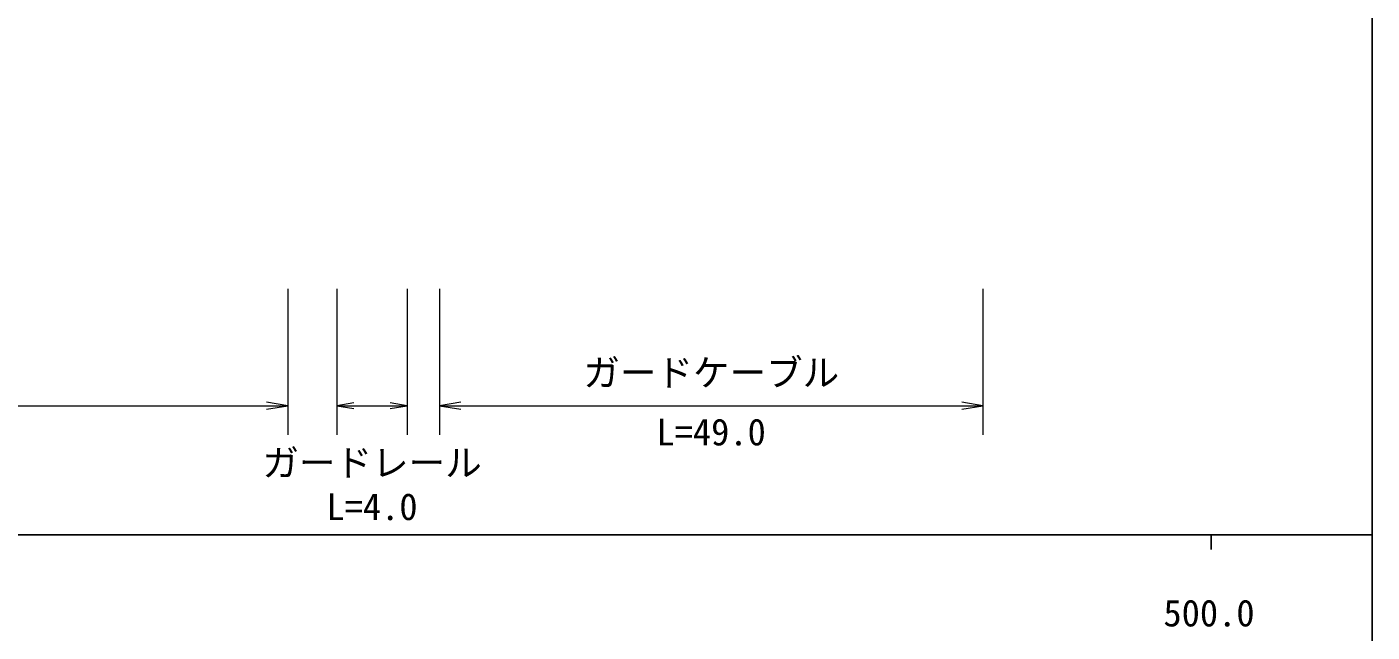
# Model space of a CAD drawing. Units: millimetres, scale not verified. Extents: x 40000 to 680000, y 20000 to 380000.
# Drawn here: x 486991 to 579000, y 198357 to 239756 of the extents above; entities that cross this region are included whole.
import ezdxf
from ezdxf.enums import TextEntityAlignment as Align

# ---------------------------------------------------------------- set-up
doc = ezdxf.new("R2010")
doc.units = ezdxf.units.MM
doc.header["$LTSCALE"] = 1000
doc.layers.add('M-STR-STR3', color=7, linetype='Continuous', lineweight=13)
doc.layers.add('M-TTL-BAND', color=7, linetype='Continuous', lineweight=25)
doc.styles.add('ＭＳ ゴシック', font='')
doc.styles.get('ＭＳ ゴシック').set_extended_font_data('MS Gothic')

# ---------------------------------------------------------------- blocks, each defined once
blk = doc.blocks.new('open_arrow')
at = {"color": 0, "linetype": 'Continuous', "lineweight": -2}
blk.add_lwpolyline([(7.5, 1.25), (0, 0), (7.5, -1.25)], dxfattribs=at)

msp = doc.modelspace()

# ---------------------------------------------------------------- linework, layer by layer
at = {"layer": 'M-STR-STR3'}
for p, q in [((504835, 221842), (504835, 211842)), ((508197, 221842), (508197, 211842)), ((513006, 221842), (513006, 211842)), ((515220, 221842), (515220, 211842)), ((552379, 221842), (552379, 211842)), ((405154, 213842), (504835, 213842)), ((508197, 213842), (513006, 213842)), ((515220, 213842), (552379, 213842))]:
    msp.add_line(p, q, dxfattribs=at)
at = {"layer": 'M-TTL-BAND'}
for p, q in [((579000, 20000), (579000, 370000)), ((40000, 205000), (579000, 205000)), ((568000, 205000), (568000, 204000))]:
    msp.add_line(p, q, dxfattribs=at)

# ---------------------------------------------------------------- block references
at = {"layer": 'M-STR-STR3', "rotation": 180}
for p, xscale, yscale in [((504835, 213842), 193, 193), ((513006, 213842), 155, 155), ((552379, 213842), 193, 193)]:
    msp.add_blockref('open_arrow', p, dxfattribs=dict(at, xscale=xscale, yscale=yscale))
at = {"layer": 'M-STR-STR3'}
for p, xscale, yscale in [((508197, 213842), 155, 155), ((515220, 213842), 193, 193)]:
    msp.add_blockref('open_arrow', p, dxfattribs=dict(at, xscale=xscale, yscale=yscale))

# ---------------------------------------------------------------- texts
at = {"layer": 'M-STR-STR3', "style": 'ＭＳ ゴシック'}
for s, p in [('ガードケーブル', (525050, 214638)), ('L=49.0', (530050, 210579)), ('ガードレール', (503101, 208472)), ('L=4.0', (507476, 205471))]:
    msp.add_text(s, height=1833, dxfattribs=at).set_placement(p, align=Align.BOTTOM_LEFT)
at = {"layer": 'M-TTL-BAND', "style": 'ＭＳ ゴシック'}
msp.add_text('500.0', height=1833, dxfattribs=at).set_placement((567844, 198195), align=Align.BOTTOM_CENTER)

doc.saveas('drawing.dxf')
